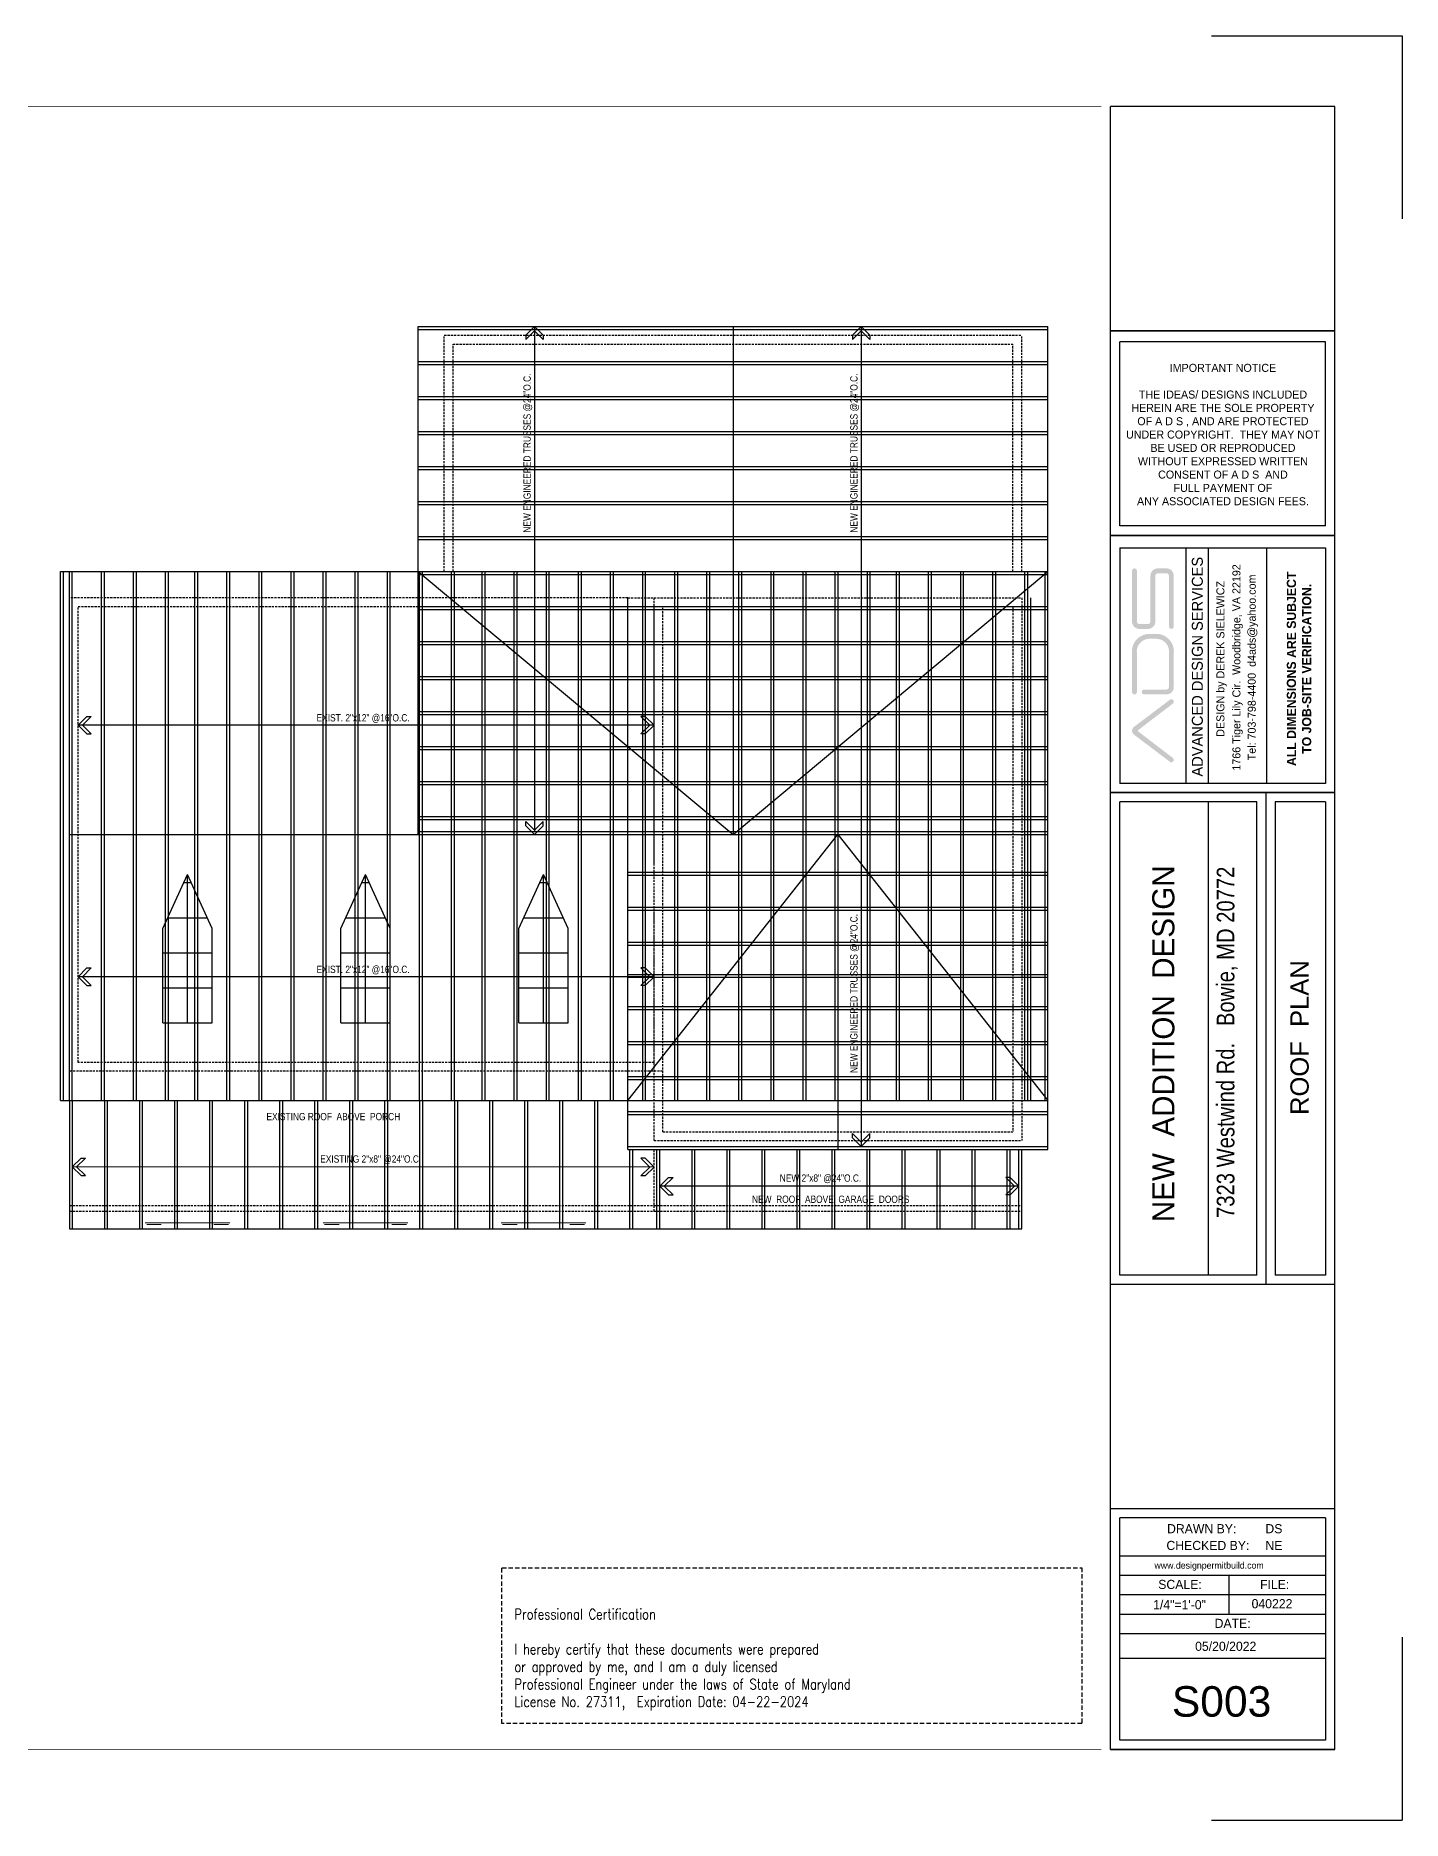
# Model space of a CAD drawing. Header units: inches. Extents: x -1842 to 12195, y -2228 to 2193.
# Drawn here: x 6470 to 7406, y -1028 to 196 of the extents above; entities that cross this region are included whole.
import ezdxf

# ---------------------------------------------------------------- set-up
doc = ezdxf.new("R2010")
doc.units = ezdxf.units.IN
doc.header["$LTSCALE"] = 6
doc.header["$MEASUREMENT"] = 0
doc.linetypes.add('DASHED', pattern=[0.75, 0.5, -0.25])
doc.linetypes.add('HIDDEN', pattern=[0.375, 0.25, -0.125])
doc.layers.add('A-GLAZ', color=151, linetype='Continuous', lineweight=13)
for name, color, linetype in [('ARWALL', 7, 'HIDDEN'), ('Title Block', 7, 'Continuous'), ('TXT', 4, 'Continuous')]:
    doc.layers.add(name, color=color, linetype=linetype)
doc.styles.add('HS-DESIGN-PLAN', font='GOTHIC.TTF', dxfattribs={"height": 0.09375})
doc.styles.add('HS-DESIGN-TTLB', font='GOTHIC.TTF')
doc.styles.get("Standard").update_dxf_attribs({"font": 'ARIALN.TTF'})
doc.styles.add('TAGS', font='romans', dxfattribs={"width": 0.8})

msp = doc.modelspace()

# ---------------------------------------------------------------- hatches: boundary and pattern name
at = {"layer": 'Title Block'}
h = msp.add_hatch(color=256, dxfattribs=at)
h.paths.add_polyline_path([(7249.0414237, -262.405981, 0.1912949762), (7249.7094038, -261.3709752), (7249.7094038, -260.7239289, 0.1065363828), (7249.4308099, -260.0783093, 0.1989123674), (7248.3476186, -259.4015396), (7247.7969433, -259.4015396, 0.1139636446), (7247.1031382, -259.6889231), (7222.5233649, -278.2670513, 0.5149988252), (7222.5233649, -283.701167), (7247.1031382, -302.2792952, 0.1139636446), (7247.7969433, -302.5666787), (7248.3476186, -302.5666787, 0.1989123674), (7249.4308099, -301.889909, 0.1065363829), (7249.7094038, -301.2442894), (7249.7094038, -300.5972431, 0.1912949762), (7249.0414237, -299.5622373), (7225.6269958, -281.6777685, -0.5343557179), (7225.6269958, -280.2904499)])
h.paths.add_polyline_path([(7244.7030532, -256.0639725, 0.4142135624), (7249.7094038, -251.0576219), (7249.7094038, -227.9178853, 0.440849221), (7238.027919, -214.567617), (7232.8055681, -214.567617, 0.440849221), (7221.1240833, -227.9178853), (7221.1240833, -254.395189, 0.4142135624), (7222.7928668, -256.0639725, 0.4142135624), (7224.4616504, -254.395189), (7224.4616504, -227.9178853, -0.4500136067), (7232.8055681, -217.905184), (7238.027919, -217.905184, -0.4500136067), (7246.3718367, -227.9178853), (7246.3718367, -251.0576219, -0.4142135624), (7244.7030532, -252.7264054), (7229.468001, -252.7264054, 0.4142135624), (7227.7992175, -254.395189, 0.4142135624), (7229.468001, -256.0639725)])
h.paths.add_polyline_path([(7233.74796, -206.1259168, -0.4142135624), (7232.0791765, -207.7947003), (7226.1304339, -207.7947003, -0.4142135624), (7224.4616504, -206.1259168), (7224.4616504, -171.3046954, 0.4142135624), (7222.7928668, -169.6359119, 0.4142135624), (7221.1240833, -171.3046954), (7221.1240833, -206.1259168, 0.4142135624), (7226.1304339, -211.1322674), (7232.0791765, -211.1322674, 0.4142135624), (7237.0855271, -206.1259168), (7237.0855271, -174.6422625, -0.4142135624), (7238.7543106, -172.973479), (7244.7030532, -172.973479, -0.4142135624), (7246.3718367, -174.6422625), (7246.3718367, -209.4634839, 0.4142135624), (7248.0406203, -211.1322674, 0.4142135624), (7249.7094038, -209.4634839), (7249.7094038, -174.6422625, 0.4142135624), (7244.7030532, -169.6359119), (7238.7543106, -169.6359119, 0.4142135624), (7233.74796, -174.6422625)])
h = msp.add_hatch(color=256, dxfattribs=at)
h.paths.add_polyline_path([(7249.0414237, -262.405981, 0.1912949762), (7249.7094038, -261.3709752), (7249.7094038, -260.7239289, 0.1065363828), (7249.4308099, -260.0783093, 0.1989123674), (7248.3476186, -259.4015396), (7247.7969433, -259.4015396, 0.1139636446), (7247.1031382, -259.6889231), (7222.5233649, -278.2670513, 0.5149988252), (7222.5233649, -283.701167), (7247.1031382, -302.2792952, 0.1139636446), (7247.7969433, -302.5666787), (7248.3476186, -302.5666787, 0.1989123674), (7249.4308099, -301.889909, 0.1065363829), (7249.7094038, -301.2442894), (7249.7094038, -300.5972431, 0.1912949762), (7249.0414237, -299.5622373), (7225.6269958, -281.6777685, -0.5343557179), (7225.6269958, -280.2904499)])
h.paths.add_polyline_path([(7244.7030532, -256.0639725, 0.4142135624), (7249.7094038, -251.0576219), (7249.7094038, -227.9178853, 0.440849221), (7238.027919, -214.567617), (7232.8055681, -214.567617, 0.440849221), (7221.1240833, -227.9178853), (7221.1240833, -254.395189, 0.4142135624), (7222.7928668, -256.0639725, 0.4142135624), (7224.4616504, -254.395189), (7224.4616504, -227.9178853, -0.4500136067), (7232.8055681, -217.905184), (7238.027919, -217.905184, -0.4500136067), (7246.3718367, -227.9178853), (7246.3718367, -251.0576219, -0.4142135624), (7244.7030532, -252.7264054), (7229.468001, -252.7264054, 0.4142135624), (7227.7992175, -254.395189, 0.4142135624), (7229.468001, -256.0639725)])
h.paths.add_polyline_path([(7233.74796, -206.1259168, -0.4142135624), (7232.0791765, -207.7947003), (7226.1304339, -207.7947003, -0.4142135624), (7224.4616504, -206.1259168), (7224.4616504, -171.3046954, 0.4142135624), (7222.7928668, -169.6359119, 0.4142135624), (7221.1240833, -171.3046954), (7221.1240833, -206.1259168, 0.4142135624), (7226.1304339, -211.1322674), (7232.0791765, -211.1322674, 0.4142135624), (7237.0855271, -206.1259168), (7237.0855271, -174.6422625, -0.4142135624), (7238.7543106, -172.973479), (7244.7030532, -172.973479, -0.4142135624), (7246.3718367, -174.6422625), (7246.3718367, -209.4634839, 0.4142135624), (7248.0406203, -211.1322674, 0.4142135624), (7249.7094038, -209.4634839), (7249.7094038, -174.6422625, 0.4142135624), (7244.7030532, -169.6359119), (7238.7543106, -169.6359119, 0.4142135624), (7233.74796, -174.6422625)])

# ---------------------------------------------------------------- linework, layer by layer
for p, q in [((6947.6, -3.8105158), (6947.6, -352.1105158)), ((6947.6, -3.8105158), (6947.6, -352.1105158)), ((6731.7, -171.8105158), (6947.6, -352.1105158)), ((6947.6, -352.1105158), (7163.5, -171.8105158)), ((7019.5, -195.8105158), (7019.5, -568.0105158)), ((6492.7, -352.1105158), (6875.5, -352.1105158)), ((6875.5, -352.1105158), (7163.5, -352.1105158)), ((6875.5, -534.4105158), (7019.5, -352.1105158)), ((7019.5, -352.1105158), (7019.5, -568.0105158)), ((7019.5, -352.1105158), (7163.5, -534.4105158)), ((6556.7, -416.5), (6573.7, -379.5)), ((6571.1152102, -385.1257189), (6576.2847898, -385.1257189)), ((6590.7, -416.5), (6573.7, -379.5)), ((6573.7, -481.1257189), (6573.7, -379.5)), ((6678.7, -416.5), (6695.7, -379.5)), ((6693.1152102, -385.1257189), (6698.2847898, -385.1257189)), ((6712.7, -416.5), (6695.7, -379.5)), ((6695.7, -481.1257189), (6695.7, -379.5)), ((6800.7, -416.5), (6817.7, -379.5)), ((6815.1152102, -385.1257189), (6820.2847898, -385.1257189)), ((6834.7, -416.5), (6817.7, -379.5)), ((6817.7, -481.1257189), (6817.7, -379.5)), ((6560.0881832, -409.1257189), (6587.3118168, -409.1257189)), ((6682.0881832, -409.1257189), (6709.3118168, -409.1257189)), ((6804.0881832, -409.1257189), (6831.3118168, -409.1257189)), ((6556.7, -481.1257189), (6556.7, -416.5)), ((6590.7, -481.1257189), (6590.7, -416.5)), ((6678.7, -481.1257189), (6678.7, -416.5)), ((6712.7, -481.1257189), (6712.7, -416.5)), ((6800.7, -481.1257189), (6800.7, -416.5)), ((6834.7, -481.1257189), (6834.7, -416.5)), ((6556.7, -433.1257189), (6590.7, -433.1257189)), ((6556.7, -433.1257189), (6590.7, -433.1257189)), ((6678.7, -433.1257189), (6712.7, -433.1257189)), ((6678.7, -433.1257189), (6712.7, -433.1257189)), ((6800.7, -433.1257189), (6834.7, -433.1257189)), ((6800.7, -433.1257189), (6834.7, -433.1257189)), ((6556.7, -457.1257189), (6590.7, -457.1257189)), ((6678.7, -457.1257189), (6712.7, -457.1257189)), ((6800.7, -457.1257189), (6834.7, -457.1257189)), ((6556.7, -481.1257189), (6590.7, -481.1257189)), ((6678.7, -481.1257189), (6712.7, -481.1257189)), ((6800.7, -481.1257189), (6834.7, -481.1257189)), ((6875.5, -534.4105158), (7163.5, -534.4105158))]:
    msp.add_line(p, q)
msp.add_lwpolyline([(5705.046575, 147.0156656, 0.5, 0.5, 0), (7200.1058097, 147.0156656, 0, 0, 0), (7200.1058097, -979.4335558, 0.5, 0.5, 0), (5705.046575, -979.4335558, 0.5, 0.5, 0)], format="xyseb")
at = {"layer": 'A-GLAZ', "lineweight": 9}
for p, q in [((6556.7, -618.4105158), (6544.7, -618.4105158)), ((6544.7, -618.4105158), (6602.7, -618.4105158)), ((6555.7, -619.4105158), (6545.7, -619.4105158)), ((6590.7, -618.4105158), (6556.7, -618.4105158)), ((6556.7, -618.4105158), (6590.7, -618.4105158)), ((6556.7, -618.4105158), (6590.7, -618.4105158)), ((6590.7, -618.4105158), (6602.7, -618.4105158)), ((6591.7, -619.4105158), (6601.7, -619.4105158)), ((6678.7, -618.4105158), (6666.7, -618.4105158)), ((6666.7, -618.4105158), (6724.7, -618.4105158)), ((6677.7, -619.4105158), (6667.7, -619.4105158)), ((6712.7, -618.4105158), (6678.7, -618.4105158)), ((6678.7, -618.4105158), (6712.7, -618.4105158)), ((6678.7, -618.4105158), (6712.7, -618.4105158)), ((6712.7, -618.4105158), (6724.7, -618.4105158)), ((6713.7, -619.4105158), (6723.7, -619.4105158)), ((6800.7, -618.4105158), (6788.7, -618.4105158)), ((6788.7, -618.4105158), (6846.7, -618.4105158)), ((6799.7, -619.4105158), (6789.7, -619.4105158)), ((6834.7, -618.4105158), (6800.7, -618.4105158)), ((6800.7, -618.4105158), (6834.7, -618.4105158)), ((6800.7, -618.4105158), (6834.7, -618.4105158)), ((6834.7, -618.4105158), (6846.7, -618.4105158)), ((6835.7, -619.4105158), (6845.7, -619.4105158))]:
    msp.add_line(p, q, dxfattribs=at)
at = {"layer": 'ARWALL', "color": 7}
for p, q in [((6749.7, -9.8105158), (7145.5, -9.8105158)), ((6749.7, -171.8105158), (6749.7, -9.8105158)), ((7145.5, -171.8105158), (7145.5, -9.8105158)), ((7145.5, -171.8105158), (7145.5, -9.8105158)), ((7145.5, -171.8105158), (7145.5, -9.8105158)), ((7145.5, -171.8105158), (7145.5, -9.8105158)), ((6755.7, -15.8105158), (7139.5, -15.8105158)), ((6755.7, -171.8105158), (6755.7, -15.8105158)), ((7139.5, -171.8105158), (7139.5, -15.8105158)), ((7139.5, -171.8105158), (7139.5, -15.8105158)), ((6492.7, -534.4105158), (6492.7, -189.8105158)), ((6875.5, -189.8105158), (6492.7, -189.8105158)), ((6875.5, -189.8105158), (6893.5, -189.8105158)), ((6893.5, -508.4105158), (6893.5, -189.8105158)), ((6893.5, -189.8105158), (7145.5, -189.8105158)), ((7145.5, -189.8105158), (7145.5, -562.0105158)), ((6498.7, -195.8105158), (6899.5, -195.8105158)), ((6498.7, -508.4105158), (6498.7, -195.8105158)), ((6899.5, -195.8105158), (7139.5, -195.8105158)), ((6899.5, -556.0105158), (6899.5, -195.8105158)), ((6899.5, -195.8105158), (7139.5, -195.8105158)), ((7139.5, -195.8105158), (7139.5, -556.0105158)), ((6893.5, -562.0105158), (6893.5, -402.8105158)), ((6893.5, -508.4105158), (6893.5, -448.4105158)), ((6893.5, -508.4105158), (6498.7, -508.4105158)), ((6899.5, -514.4105158), (6492.7, -514.4105158)), ((6893.5, -562.0105158), (7145.5, -562.0105158)), ((6899.5, -556.0105158), (7139.5, -556.0105158)), ((6893.5, -610.4105158), (6893.5, -568.0105158)), ((6492.7, -606.4105158), (7145.5, -606.4105158)), ((6492.7, -610.4105158), (6893.5, -610.4105158)), ((6492.7, -610.4105158), (7145.5, -610.4105158))]:
    msp.add_line(p, q, dxfattribs=at)
at = {"layer": 'Title Block'}
for p, q in [((7275.5619679, 195.5926256), (7406.3655529, 195.5926256)), ((7275.5619679, 195.5926256), (7406.3655529, 195.5926256)), ((7275.5619679, 195.5926256), (7406.3655529, 195.5926256)), ((7275.5619679, 195.5926256), (7406.3655529, 195.5926256)), ((7275.5619679, 195.5926256), (7406.3655529, 195.5926256)), ((7275.5619679, 195.5926256), (7406.3655529, 195.5926256)), ((7275.5619679, 195.5926256), (7406.3655529, 195.5926256)), ((7275.5619679, 195.5926256), (7406.3655529, 195.5926256)), ((7406.3655529, 195.5926256), (7406.3655529, 70.1021456)), ((7406.3655529, 195.5926256), (7406.3655529, 70.1021456)), ((7406.3655529, 195.5926256), (7406.3655529, 70.1021456)), ((7406.3655529, 195.5926256), (7406.3655529, 70.1021456)), ((7406.3655529, 195.5926256), (7406.3655529, 70.1021456)), ((7406.3655529, 195.5926256), (7406.3655529, 70.1021456)), ((7406.3655529, 195.5926256), (7406.3655529, 70.1021456)), ((7406.3655529, 195.5926256), (7406.3655529, 70.1021456)), ((7406.3655529, 195.5926256), (7406.3655529, 70.1021456)), ((7406.3655529, 195.5926256), (7406.3655529, 70.1021456)), ((7406.3655529, 195.5926256), (7406.3655529, 70.1021456)), ((7406.3655529, 195.5926256), (7406.3655529, 70.1021456)), ((7406.3655529, 195.5926256), (7406.3655529, 70.1021456)), ((7406.3655529, 195.5926256), (7406.3655529, 70.1021456)), ((7406.3655529, 195.5926256), (7406.3655529, 70.1021456)), ((7406.3655529, 195.5926256), (7406.3655529, 70.1021456)), ((7406.3655529, 195.5926256), (7406.3655529, 70.1021456)), ((7406.3655529, 195.5926256), (7406.3655529, 70.1021456)), ((7406.3655529, 195.5926256), (7406.3655529, 70.1021456)), ((7406.3655529, 195.5926256), (7406.3655529, 70.1021456)), ((7406.3655529, 195.5926256), (7406.3655529, 70.1021456)), ((7406.3655529, 195.5926256), (7406.3655529, 70.1021456)), ((7406.3655529, 195.5926256), (7406.3655529, 70.1021456)), ((7406.3655529, 195.5926256), (7406.3655529, 70.1021456)), ((7406.3655529, 195.5926256), (7406.3655529, 70.1021456)), ((7406.3655529, 195.5926256), (7406.3655529, 70.1021456)), ((7406.3655529, 195.5926256), (7406.3655529, 70.1021456)), ((7406.3655529, 195.5926256), (7406.3655529, 70.1021456)), ((7406.3655529, 195.5926256), (7406.3655529, 70.1021456)), ((7406.3655529, 195.5926256), (7406.3655529, 70.1021456)), ((7206.4309347, -979.4335658), (7206.4309347, 147.0156557)), ((7360.0459347, 147.0156557), (7206.4309347, 147.0156557)), ((7360.0459347, -979.4335658), (7360.0459347, 147.0156557)), ((6731.7, -352.1105158), (6731.7, -3.8105158)), ((6731.7, -3.8105158), (7163.5, -3.8105158)), ((6731.7, -5.8105158), (7163.5, -5.8105158)), ((7163.5, -568.0105158), (7163.5, -3.8105158)), ((7206.4309347, -6.6668443), (7360.0459347, -6.6668443)), ((7206.4309347, -6.6668443), (7360.0459347, -6.6668443)), ((7206.4309347, -6.6668443), (7360.0459347, -6.6668443)), ((7206.4309347, -6.6668443), (7360.0459347, -6.6668443)), ((7360.0459347, -6.6668443), (7206.4309347, -6.6668443)), ((7212.7009347, -140.5755943), (7212.7009347, -14.2543443)), ((7353.7759347, -14.2543443), (7212.7009347, -14.2543443)), ((7212.7009347, -140.5755943), (7212.7009347, -14.2543443)), ((7353.7759347, -140.5755943), (7353.7759347, -14.2543443)), ((6731.7, -27.8105158), (7163.5, -27.8105158)), ((6731.7, -29.8105158), (7163.5, -29.8105158)), ((6731.7, -51.8105158), (7163.5, -51.8105158)), ((6731.7, -53.8105158), (7163.5, -53.8105158)), ((6731.7, -75.8105158), (7163.5, -75.8105158)), ((6731.7, -77.8105158), (7163.5, -77.8105158)), ((6731.7, -99.8105158), (7163.5, -99.8105158)), ((6731.7, -101.8105158), (7163.5, -101.8105158)), ((6731.7, -123.8105158), (7163.5, -123.8105158)), ((6731.7, -125.8105158), (7163.5, -125.8105158)), ((7353.7759347, -140.5755943), (7212.7009347, -140.5755943)), ((6731.7, -147.8105158), (7163.5, -147.8105158)), ((6731.7, -149.8105158), (7163.5, -149.8105158)), ((7206.4309347, -147.1668443), (7360.0459347, -147.1668443)), ((7206.4309347, -147.1668443), (7360.0459347, -147.1668443)), ((7206.4309347, -147.1668443), (7360.0459347, -147.1668443)), ((7360.0459347, -147.1668443), (7206.4309347, -147.1668443)), ((7212.7560597, -155.5755943), (7353.7759347, -155.5755943)), ((7212.7560597, -155.5755943), (7212.7560597, -317.0798436)), ((7212.7560597, -155.5755943), (7212.7560597, -317.0798436)), ((7258.287532, -317.0798436), (7258.287532, -155.5755943)), ((7258.287532, -317.0798436), (7258.287532, -155.5755943)), ((7273.5417638, -317.0798436), (7273.5417638, -155.5755943)), ((7273.5417638, -317.0798436), (7273.5417638, -155.5755943)), ((7313.5417638, -317.0798436), (7313.5417638, -155.5755943)), ((7313.5417638, -317.0798436), (7313.5417638, -155.5755943)), ((7353.7759347, -155.5755943), (7353.7759347, -317.0798436)), ((6486.7, -534.4105158), (6486.7, -171.8105158)), ((6486.7, -171.8105158), (6905.5, -171.8105158)), ((6488.7, -534.4105158), (6488.7, -171.8105158)), ((6492.7, -534.4105158), (6492.7, -171.8105158)), ((6494.7, -534.4105158), (6494.7, -171.8105158)), ((6514.7, -534.4105158), (6514.7, -171.8105158)), ((6516.7, -534.4105158), (6516.7, -171.8105158)), ((6536.7, -534.4105158), (6536.7, -171.8105158)), ((6538.7, -534.4105158), (6538.7, -171.8105158)), ((6558.7, -534.4105158), (6558.7, -171.8105158)), ((6560.7, -534.4105158), (6560.7, -171.8105158)), ((6578.7, -534.4105158), (6578.7, -171.8105158)), ((6580.7, -534.4105158), (6580.7, -171.8105158)), ((6600.7, -534.4105158), (6600.7, -171.8105158)), ((6602.7, -534.4105158), (6602.7, -171.8105158)), ((6622.7, -534.4105158), (6622.7, -171.8105158)), ((6624.7, -534.4105158), (6624.7, -171.8105158)), ((6644.7, -534.4105158), (6644.7, -171.8105158)), ((6646.7, -534.4105158), (6646.7, -171.8105158)), ((6666.7, -534.4105158), (6666.7, -171.8105158)), ((6668.7, -534.4105158), (6668.7, -171.8105158)), ((6688.7, -534.4105158), (6688.7, -171.8105158)), ((6690.7, -534.4105158), (6690.7, -171.8105158)), ((6710.7, -534.4105158), (6710.7, -171.8105158)), ((6712.7, -534.4105158), (6712.7, -171.8105158)), ((6731.7, -171.8105158), (7163.5, -171.8105158)), ((6731.7, -173.8105158), (7163.5, -173.8105158)), ((6732.7, -534.4105158), (6732.7, -171.8105158)), ((6734.7, -534.4105158), (6734.7, -171.8105158)), ((6754.7, -534.4105158), (6754.7, -171.8105158)), ((6756.7, -534.4105158), (6756.7, -171.8105158)), ((6775.7, -534.4105158), (6775.7, -171.8105158)), ((6777.7, -534.4105158), (6777.7, -171.8105158)), ((6797.7, -534.4105158), (6797.7, -171.8105158)), ((6799.7, -534.4105158), (6799.7, -171.8105158)), ((6819.7, -534.4105158), (6819.7, -171.8105158)), ((6821.7, -534.4105158), (6821.7, -171.8105158)), ((6841.7, -534.4105158), (6841.7, -171.8105158)), ((6843.7, -534.4105158), (6843.7, -171.8105158)), ((6863.7, -534.4105158), (6863.7, -171.8105158)), ((6865.7, -534.4105158), (6865.7, -171.8105158)), ((6885.7, -534.4105158), (6885.7, -171.8105158)), ((6887.7, -534.4105158), (6887.7, -171.8105158)), ((6907.7, -534.4105158), (6907.7, -171.8105158)), ((6909.7, -534.4105158), (6909.7, -171.8105158)), ((6929.7, -534.4105158), (6929.7, -171.8105158)), ((6931.7, -534.4105158), (6931.7, -171.8105158)), ((6951.7, -534.4105158), (6951.7, -171.8105158)), ((6953.7, -534.4105158), (6953.7, -171.8105158)), ((6973.7, -534.4105158), (6973.7, -171.8105158)), ((6975.7, -534.4105158), (6975.7, -171.8105158)), ((6995.7, -534.4105158), (6995.7, -171.8105158)), ((6997.7, -534.4105158), (6997.7, -171.8105158)), ((7017.7, -534.4105158), (7017.7, -171.8105158)), ((7019.7, -534.4105158), (7019.7, -171.8105158)), ((7039.7, -534.4105158), (7039.7, -171.8105158)), ((7041.7, -534.4105158), (7041.7, -171.8105158)), ((7059.7, -534.4105158), (7059.7, -171.8105158)), ((7061.7, -534.4105158), (7061.7, -171.8105158)), ((7081.7, -534.4105158), (7081.7, -171.8105158)), ((7083.7, -534.4105158), (7083.7, -171.8105158)), ((7103.7, -534.4105158), (7103.7, -171.8105158)), ((7105.7, -534.4105158), (7105.7, -171.8105158)), ((7125.7, -534.4105158), (7125.7, -171.8105158)), ((7127.7, -534.4105158), (7127.7, -171.8105158)), ((7147.7, -534.4105158), (7147.7, -171.8105158)), ((7149.7, -534.4105158), (7149.7, -171.8105158)), ((7161.5, -534.4105158), (7161.5, -171.8105158)), ((6875.5, -568.0105158), (6875.5, -189.8105158)), ((7151.5, -189.8105158), (7151.5, -534.4105158)), ((6731.7, -195.8105158), (7163.5, -195.8105158)), ((6731.7, -197.8105158), (7163.5, -197.8105158)), ((6893.5, -372.8105158), (6893.5, -195.8105158)), ((6731.7, -219.8105158), (7163.5, -219.8105158)), ((6731.7, -221.8105158), (7163.5, -221.8105158)), ((6731.7, -243.8105158), (7163.5, -243.8105158)), ((6731.7, -245.8105158), (7163.5, -245.8105158)), ((6731.7, -267.8105158), (7163.5, -267.8105158)), ((6731.7, -269.8105158), (7163.5, -269.8105158)), ((6731.7, -291.8105158), (7163.5, -291.8105158)), ((6731.7, -293.8105158), (7163.5, -293.8105158)), ((6731.7, -315.8105158), (7163.5, -315.8105158)), ((6731.7, -317.8105158), (7163.5, -317.8105158)), ((7353.7759347, -317.0798436), (7212.7009347, -317.0798436)), ((7206.4309347, -323.3498436), (7360.0459347, -323.3498436)), ((7206.4309347, -323.3498436), (7360.0459347, -323.3498436)), ((7360.0459347, -323.3498436), (7206.4309347, -323.3498436)), ((7212.7009347, -654.1420733), (7212.7009347, -329.6198436)), ((7306.7509347, -329.6198436), (7212.7009347, -329.6198436)), ((7273.5217828, -654.1420733), (7273.5217828, -329.6198436)), ((7306.7509347, -654.1420733), (7306.7509347, -329.6198436)), ((7313.0209347, -660.4120733), (7313.0209347, -323.3498436)), ((7353.7759347, -329.6198436), (7319.2909347, -329.6198436)), ((7319.2909347, -329.6198436), (7319.2909347, -654.1420733)), ((7353.7759347, -329.6198436), (7353.7759347, -654.1420733)), ((6731.7, -339.8105158), (7163.5, -339.8105158)), ((6731.7, -341.8105158), (7163.5, -341.8105158)), ((6731.7, -350.1105158), (7163.5, -350.1105158)), ((6875.5, -378.0105158), (7163.5, -378.0105158)), ((6875.5, -380.0105158), (7163.5, -380.0105158)), ((6875.5, -402.0105158), (7163.5, -402.0105158)), ((6875.5, -404.0105158), (7163.5, -404.0105158)), ((6875.5, -426.0105158), (7163.5, -426.0105158)), ((6875.5, -428.0105158), (7163.5, -428.0105158)), ((6875.5, -448.0105158), (7163.5, -448.0105158)), ((6875.5, -450.0105158), (7163.5, -450.0105158)), ((6875.5, -470.0105158), (7163.5, -470.0105158)), ((6875.5, -472.0105158), (7163.5, -472.0105158)), ((6875.5, -494.0105158), (7163.5, -494.0105158)), ((6875.5, -496.0105158), (7163.5, -496.0105158)), ((6875.5, -518.0105158), (7163.5, -518.0105158)), ((6875.5, -520.0105158), (7163.5, -520.0105158)), ((6486.7, -534.4105158), (6875.5, -534.4105158)), ((6492.7, -534.4105158), (6492.7, -622.4105158)), ((6494.7, -534.4105158), (6494.7, -622.4105158)), ((6516.7, -534.4105158), (6516.7, -622.4105158)), ((6518.7, -534.4105158), (6518.7, -622.4105158)), ((6540.7, -534.4105158), (6540.7, -622.4105158)), ((6542.7, -534.4105158), (6542.7, -622.4105158)), ((6564.7, -534.4105158), (6564.7, -622.4105158)), ((6566.7, -534.4105158), (6566.7, -622.4105158)), ((6588.7, -534.4105158), (6588.7, -622.4105158)), ((6590.7, -534.4105158), (6590.7, -622.4105158)), ((6612.7, -534.4105158), (6612.7, -622.4105158)), ((6614.7, -534.4105158), (6614.7, -622.4105158)), ((6636.7, -534.4105158), (6636.7, -622.4105158)), ((6638.7, -534.4105158), (6638.7, -622.4105158)), ((6660.7, -534.4105158), (6660.7, -622.4105158)), ((6662.7, -534.4105158), (6662.7, -622.4105158)), ((6684.7, -534.4105158), (6684.7, -622.4105158)), ((6686.7, -534.4105158), (6686.7, -622.4105158)), ((6708.7, -534.4105158), (6708.7, -622.4105158)), ((6710.7, -534.4105158), (6710.7, -622.4105158)), ((6732.7, -534.4105158), (6732.7, -622.4105158)), ((6734.7, -534.4105158), (6734.7, -622.4105158)), ((6756.7, -534.4105158), (6756.7, -622.4105158)), ((6758.7, -534.4105158), (6758.7, -622.4105158)), ((6780.7, -534.4105158), (6780.7, -622.4105158)), ((6782.7, -534.4105158), (6782.7, -622.4105158)), ((6804.7, -534.4105158), (6804.7, -622.4105158)), ((6806.7, -534.4105158), (6806.7, -622.4105158)), ((6828.7, -534.4105158), (6828.7, -622.4105158)), ((6830.7, -534.4105158), (6830.7, -622.4105158)), ((6852.7, -534.4105158), (6852.7, -622.4105158)), ((6854.7, -534.4105158), (6854.7, -622.4105158)), ((6875.5, -542.0105158), (7163.5, -542.0105158)), ((6875.5, -544.0105158), (7163.5, -544.0105158)), ((6875.5, -566.0105158), (7163.5, -566.0105158)), ((6875.5, -568.0105158), (7163.5, -568.0105158)), ((6876.7, -568.0105158), (6876.7, -622.4105158)), ((6878.7, -568.0105158), (6878.7, -622.4105158)), ((6895.5, -622.4105158), (6895.5, -568.0105158)), ((6897.5, -622.4105158), (6897.5, -568.0105158)), ((6919.5, -622.4105158), (6919.5, -568.0105158)), ((6921.5, -622.4105158), (6921.5, -568.0105158)), ((6943.5, -622.4105158), (6943.5, -568.0105158)), ((6945.5, -622.4105158), (6945.5, -568.0105158)), ((6967.5, -622.4105158), (6967.5, -568.0105158)), ((6969.5, -622.4105158), (6969.5, -568.0105158)), ((6991.5, -622.4105158), (6991.5, -568.0105158)), ((6993.5, -622.4105158), (6993.5, -568.0105158)), ((7015.5, -622.4105158), (7015.5, -568.0105158)), ((7017.5, -622.4105158), (7017.5, -568.0105158)), ((7039.5, -622.4105158), (7039.5, -568.0105158)), ((7041.5, -622.4105158), (7041.5, -568.0105158)), ((7063.5, -622.4105158), (7063.5, -568.0105158)), ((7065.5, -622.4105158), (7065.5, -568.0105158)), ((7087.5, -622.4105158), (7087.5, -568.0105158)), ((7089.5, -622.4105158), (7089.5, -568.0105158)), ((7111.5, -622.4105158), (7111.5, -568.0105158)), ((7113.5, -622.4105158), (7113.5, -568.0105158)), ((7135.5, -622.4105158), (7135.5, -568.0105158)), ((7137.5, -622.4105158), (7137.5, -568.0105158)), ((7143.5, -622.4105158), (7143.5, -568.0105158)), ((7145.5, -622.4105158), (7145.5, -568.0105158)), ((7145.5, -622.4105158), (7145.5, -568.0105158)), ((6492.7, -622.4105158), (7145.5, -622.4105158)), ((7206.4309347, -660.4120733), (7360.0459347, -660.4120733)), ((7206.4309347, -660.4120733), (7360.0459347, -660.4120733)), ((7306.7509347, -654.1420733), (7212.7009347, -654.1420733)), ((7353.7759347, -654.1420733), (7319.2909347, -654.1420733)), ((7206.4309347, -814.2733233), (7360.0459347, -814.2733233)), ((7212.7009347, -846.8673929), (7212.7009347, -820.5433233)), ((7353.7759347, -820.5433233), (7212.7009347, -820.5433233)), ((7353.7759347, -820.5433233), (7353.7759347, -846.8673929)), ((7212.7009347, -973.1635658), (7212.7009347, -846.8673929)), ((7353.7759347, -846.8673929), (7212.7009347, -846.8673929)), ((7353.7759347, -846.8673929), (7353.7759347, -973.1635658)), ((7353.7759347, -860.1911429), (7212.7009347, -860.1911429)), ((7287.7509347, -886.8386429), (7287.7509347, -860.1911429)), ((7353.7759347, -873.5148929), (7212.7009347, -873.5148929)), ((7353.7759347, -886.8386429), (7212.7009347, -886.8386429)), ((7353.7759347, -900.1623929), (7212.7009347, -900.1623929)), ((7406.3655529, -902.5200358), (7406.3655529, -1028.0105158)), ((7406.3655529, -902.5200358), (7406.3655529, -1028.0105158)), ((7406.3655529, -902.5200358), (7406.3655529, -1028.0105158)), ((7406.3655529, -902.5200358), (7406.3655529, -1028.0105158)), ((7406.3655529, -902.5200358), (7406.3655529, -1028.0105158)), ((7406.3655529, -902.5200358), (7406.3655529, -1028.0105158)), ((7406.3655529, -902.5200358), (7406.3655529, -1028.0105158)), ((7406.3655529, -902.5200358), (7406.3655529, -1028.0105158)), ((7406.3655529, -902.5200358), (7406.3655529, -1028.0105158)), ((7406.3655529, -902.5200358), (7406.3655529, -1028.0105158)), ((7406.3655529, -902.5200358), (7406.3655529, -1028.0105158)), ((7406.3655529, -902.5200358), (7406.3655529, -1028.0105158)), ((7406.3655529, -902.5200358), (7406.3655529, -1028.0105158)), ((7406.3655529, -902.5200358), (7406.3655529, -1028.0105158)), ((7406.3655529, -902.5200358), (7406.3655529, -1028.0105158)), ((7406.3655529, -902.5200358), (7406.3655529, -1028.0105158)), ((7406.3655529, -902.5200358), (7406.3655529, -1028.0105158)), ((7406.3655529, -902.5200358), (7406.3655529, -1028.0105158)), ((7406.3655529, -902.5200358), (7406.3655529, -1028.0105158)), ((7406.3655529, -902.5200358), (7406.3655529, -1028.0105158)), ((7406.3655529, -902.5200358), (7406.3655529, -1028.0105158)), ((7406.3655529, -902.5200358), (7406.3655529, -1028.0105158)), ((7406.3655529, -902.5200358), (7406.3655529, -1028.0105158)), ((7406.3655529, -902.5200358), (7406.3655529, -1028.0105158)), ((7406.3655529, -902.5200358), (7406.3655529, -1028.0105158)), ((7406.3655529, -902.5200358), (7406.3655529, -1028.0105158)), ((7406.3655529, -902.5200358), (7406.3655529, -1028.0105158)), ((7406.3655529, -902.5200358), (7406.3655529, -1028.0105158)), ((7406.3655529, -902.5200358), (7406.3655529, -1028.0105158)), ((7406.3655529, -902.5200358), (7406.3655529, -1028.0105158)), ((7353.7759347, -916.9630903), (7212.7009347, -916.9630903)), ((7353.7759347, -973.1635658), (7212.7560597, -973.1635658)), ((7206.4309347, -979.4335658), (7360.0459347, -979.4335658)), ((7206.4309347, -979.4335658), (7360.0459347, -979.4335658)), ((7206.4309347, -979.4335658), (7360.0459347, -979.4335658)), ((7206.4309347, -979.4335658), (7360.0459347, -979.4335658)), ((7360.0459347, -979.4335658), (7206.4309347, -979.4335658)), ((7275.5619679, -1028.0105158), (7406.3655529, -1028.0105158)), ((7275.5619679, -1028.0105158), (7406.3655529, -1028.0105158)), ((7275.5619679, -1028.0105158), (7406.3655529, -1028.0105158)), ((7275.5619679, -1028.0105158), (7406.3655529, -1028.0105158)), ((7275.5619679, -1028.0105158), (7406.3655529, -1028.0105158)), ((7275.5619679, -1028.0105158), (7406.3655529, -1028.0105158)), ((7275.5619679, -1028.0105158), (7406.3655529, -1028.0105158)), ((7275.5619679, -1028.0105158), (7406.3655529, -1028.0105158)), ((7275.5619679, -1028.0105158), (7406.3655529, -1028.0105158)), ((7275.5619679, -1028.0105158), (7406.3655529, -1028.0105158)), ((7275.5619679, -1028.0105158), (7406.3655529, -1028.0105158))]:
    msp.add_line(p, q, dxfattribs=at)
at = {"layer": 'Title Block', "const_width": 0.5}
for points in [[(7206.4309347, 147.0156557), (7360.0459347, 147.0156557)], [(7206.4309347, -979.4335658), (7206.4309347, 147.0156557)], [(7360.0459347, -979.4335658), (7360.0459347, 147.0156557)], [(7206.4309347, -6.6668443), (7360.0459347, -6.6668443)], [(7206.4309347, -6.6668443), (7360.0459347, -6.6668443)], [(7206.4309347, -147.1668443), (7360.0459347, -147.1668443)], [(7206.4309347, -147.1668443), (7360.0459347, -147.1668443)], [(7206.4309347, -323.3498436), (7360.0459347, -323.3498436)], [(7206.4309347, -323.3498436), (7360.0459347, -323.3498436)], [(7313.0209347, -660.4120733), (7313.0209347, -323.3498436)], [(7206.4309347, -660.4120733), (7360.0459347, -660.4120733)], [(7206.4309347, -814.2733233), (7360.0459347, -814.2733233)], [(7206.4309347, -979.4335658), (7360.0459347, -979.4335658)], [(7206.4309347, -979.4335658), (7360.0459347, -979.4335658)], [(7206.4309347, -979.4335658), (7360.0459347, -979.4335658)]]:
    msp.add_lwpolyline(points, dxfattribs=at)
at = {"layer": 'Title Block', "color": 253, "linetype": 'DASHED', "elevation": -143.9991213}
msp.add_lwpolyline([(6789.240747, -854.8134768), (7186.740747, -854.8134768), (7186.740747, -961.6747268), (6789.240747, -961.6747268)], close=True, dxfattribs=at)
at = {"layer": 'TXT'}
for p, q in [((6805.5, -9.8105158), (6805.5, -12.8105158)), ((6805.5, -9.8105158), (6805.5, -12.8105158)), ((6811.5, -3.8105158), (6811.5, -350.1105158)), ((6817.5, -9.8105158), (6817.5, -12.8105158)), ((6817.5, -9.8105158), (6817.5, -12.8105158)), ((7029.5, -9.8105158), (7029.5, -12.8105158)), ((7029.5, -9.8105158), (7029.5, -12.8105158)), ((7035.5, -3.8105158), (7035.5, -566.0105158)), ((7041.5, -9.8105158), (7041.5, -12.8105158)), ((7041.5, -9.8105158), (7041.5, -12.8105158)), ((6893.5, -277.1105158), (6498.7, -277.1105158)), ((6504.7, -271.1105158), (6507.7, -271.1105158)), ((6887.5, -271.1105158), (6884.5, -271.1105158)), ((6887.5, -271.1105158), (6884.5, -271.1105158)), ((6504.7, -283.1105158), (6507.7, -283.1105158)), ((6887.5, -283.1105158), (6884.5, -283.1105158)), ((6887.5, -283.1105158), (6884.5, -283.1105158)), ((6805.5, -346.1105158), (6805.5, -343.1105158)), ((6805.5, -346.1105158), (6805.5, -343.1105158)), ((6817.5, -346.1105158), (6817.5, -343.1105158)), ((6817.5, -346.1105158), (6817.5, -343.1105158)), ((6893.5, -449.6105158), (6498.7, -449.6105158)), ((6504.7, -443.6105158), (6507.7, -443.6105158)), ((6887.5, -443.6105158), (6884.5, -443.6105158)), ((6887.5, -443.6105158), (6884.5, -443.6105158)), ((6504.7, -455.6105158), (6507.7, -455.6105158)), ((6887.5, -455.6105158), (6884.5, -455.6105158)), ((6887.5, -455.6105158), (6884.5, -455.6105158)), ((7029.5, -560.0105158), (7029.5, -557.0105158)), ((7029.5, -560.0105158), (7029.5, -557.0105158)), ((7041.5, -560.0105158), (7041.5, -557.0105158)), ((7041.5, -560.0105158), (7041.5, -557.0105158)), ((6500.7, -573.9105158), (6503.7, -573.9105158)), ((6887.5, -574.1105158), (6884.5, -574.1105158)), ((6893.5, -580.1105158), (6494.7, -579.9105158)), ((6500.7, -585.9105158), (6503.7, -585.9105158)), ((6887.5, -586.1105158), (6884.5, -586.1105158)), ((6903.5, -587.2105158), (6906.5, -587.2105158)), ((7137.5, -587.2105158), (7134.5, -587.2105158)), ((7143.5, -593.2105158), (6897.5, -593.2105158)), ((6903.5, -599.2105158), (6906.5, -599.2105158)), ((7137.5, -599.2105158), (7134.5, -599.2105158))]:
    msp.add_line(p, q, dxfattribs=at)
for points in [[(6817.5, -9.8105158), (6811.5, -3.8105158), (6805.5, -9.8105158)], [(6817.5, -9.8105158), (6811.5, -3.8105158), (6805.5, -9.8105158)], [(6817.5, -12.8105158), (6811.5, -6.8105158), (6805.5, -12.8105158)], [(6817.5, -12.8105158), (6811.5, -6.8105158), (6805.5, -12.8105158)], [(7041.5, -9.8105158), (7035.5, -3.8105158), (7029.5, -9.8105158)], [(7041.5, -9.8105158), (7035.5, -3.8105158), (7029.5, -9.8105158)], [(7041.5, -12.8105158), (7035.5, -6.8105158), (7029.5, -12.8105158)], [(7041.5, -12.8105158), (7035.5, -6.8105158), (7029.5, -12.8105158)], [(6504.7, -283.1105158), (6498.7, -277.1105158), (6504.7, -271.1105158)], [(6507.7, -283.1105158), (6501.7, -277.1105158), (6507.7, -271.1105158)], [(6884.5, -283.1105158), (6890.5, -277.1105158), (6884.5, -271.1105158)], [(6884.5, -283.1105158), (6890.5, -277.1105158), (6884.5, -271.1105158)], [(6887.5, -283.1105158), (6893.5, -277.1105158), (6887.5, -271.1105158)], [(6887.5, -283.1105158), (6893.5, -277.1105158), (6887.5, -271.1105158)], [(6805.5, -343.1105158), (6811.5, -349.1105158), (6817.5, -343.1105158)], [(6805.5, -343.1105158), (6811.5, -349.1105158), (6817.5, -343.1105158)], [(6805.5, -346.1105158), (6811.5, -352.1105158), (6817.5, -346.1105158)], [(6805.5, -346.1105158), (6811.5, -352.1105158), (6817.5, -346.1105158)], [(6504.7, -455.6105158), (6498.7, -449.6105158), (6504.7, -443.6105158)], [(6507.7, -455.6105158), (6501.7, -449.6105158), (6507.7, -443.6105158)], [(6884.5, -455.6105158), (6890.5, -449.6105158), (6884.5, -443.6105158)], [(6884.5, -455.6105158), (6890.5, -449.6105158), (6884.5, -443.6105158)], [(6887.5, -455.6105158), (6893.5, -449.6105158), (6887.5, -443.6105158)], [(6887.5, -455.6105158), (6893.5, -449.6105158), (6887.5, -443.6105158)], [(7029.5, -557.0105158), (7035.5, -563.0105158), (7041.5, -557.0105158)], [(7029.5, -557.0105158), (7035.5, -563.0105158), (7041.5, -557.0105158)], [(7029.5, -560.0105158), (7035.5, -566.0105158), (7041.5, -560.0105158)], [(7029.5, -560.0105158), (7035.5, -566.0105158), (7041.5, -560.0105158)], [(6500.7, -585.9105158), (6494.7, -579.9105158), (6500.7, -573.9105158)], [(6503.7, -585.9105158), (6497.7, -579.9105158), (6503.7, -573.9105158)], [(6884.5, -586.1105158), (6890.5, -580.1105158), (6884.5, -574.1105158)], [(6887.5, -586.1105158), (6893.5, -580.1105158), (6887.5, -574.1105158)], [(6903.5, -599.2105158), (6897.5, -593.2105158), (6903.5, -587.2105158)], [(6906.5, -599.2105158), (6900.5, -593.2105158), (6906.5, -587.2105158)], [(7134.5, -599.2105158), (7140.5, -593.2105158), (7134.5, -587.2105158)], [(7137.5, -599.2105158), (7143.5, -593.2105158), (7137.5, -587.2105158)]]:
    msp.add_lwpolyline(points, dxfattribs=at)

# ---------------------------------------------------------------- texts
at = {"char_height": 5, "width": 110.476910075, "attachment_point": 1}
for s, insert in [('\\A1;EXISTING ROOF  ABOVE  PORCH', (6627.8221331, -543.0105158)), ('\\A1;NEW  ROOF  ABOVE  GARAGE  DOORS', (6960.6547218, -599.6868083))]:
    msp.add_mtext(s, dxfattribs=dict(at, insert=insert))
at = {"layer": 'Title Block'}
for s, insert, char_height, width, attachment_point, style in [('IMPORTANT NOTICE \\P\\P\\pxt2;THE IDEAS/ DESIGNS INCLUDED \\PHEREIN ARE THE SOLE PROPERTY \\POF A D S , AND ARE PROTECTED \\PUNDER COPYRIGHT.  THEY MAY NOT \\PBE USED OR REPRODUCED \\PWITHOUT EXPRESSED WRITTEN \\PCONSENT OF A D S  AND \\PFULL PAYMENT OF \\PANY ASSOCIATED DESIGN FEES.', (7283.4290108, -77.9236142), 5.48625, 1080.556998024, 5, 'HS-DESIGN-PLAN'), ('DRAWN BY:', (7245.1033955, -824.9360514), 6.27, 50.128184718, 1, 'HS-DESIGN-TTLB'), ('DS', (7312.5241257, -824.9360514), 6.27, 50.128184718, 1, 'HS-DESIGN-TTLB'), ('CHECKED BY:', (7244.6964922, -836.4427368), 6.27, 62.9454832, 1, 'HS-DESIGN-TTLB'), ('NE', (7312.5241257, -836.4427368), 6.27, 119.339266761, 1, 'HS-DESIGN-TTLB'), ('www.designpermitbuild.com', (7236.4648499, -850.9749151), 4.5, 50.128184718, 1, 'HS-DESIGN-TTLB'), ('SCALE:', (7239.0740852, -863.1540431), 6.27, 50.128184718, 1, 'HS-DESIGN-TTLB'), ('FILE:', (7308.8624219, -863.1540431), 6.27, 50.128184718, 1, 'HS-DESIGN-TTLB'), ('1/4"=1\'-0"', (7235.5689166, -877.0485518), 6.27, 50.128184718, 1, 'HS-DESIGN-TTLB'), ('040222', (7303.0712578, -876.3462521), 6.27, 50.128184718, 1, 'HS-DESIGN-TTLB'), ('DATE:', (7277.7348353, -889.8381825), 6.27, 50.128184718, 1, 'HS-DESIGN-TTLB'), ('05/20/2022', (7264.3638712, -905.5554748), 6.27, 50.128184718, 1, 'HS-DESIGN-TTLB'), ('{\\fSwis721 BlkOul BT|b0|i0|c0|p82;S003}', (7282.4915917, -946.6503926), 20.9, 201.832735712, 5, 'HS-DESIGN-TTLB')]:
    msp.add_mtext(s, dxfattribs=dict(at, insert=insert, char_height=char_height, width=width, attachment_point=attachment_point, style=style))
at = {"layer": 'Title Block', "rotation": 90}
for s, insert, char_height, width, attachment_point, style in [('ADVANCED DESIGN SERVICES', (7265.9253096, -237.0601509), 7.50975, 200.725788003, 5, 'HS-DESIGN-PLAN'), ('1766 Tiger Lily Cir.  Woodbridge, VA 22192', (7293.4916916, -237.5567372), 5.48625, 248.576827248, 5, 'HS-DESIGN-PLAN'), ('1766 Tiger Lily Cir.  Woodbridge, VA 22192', (7293.4916916, -237.5567372), 5.48625, 248.576827248, 5, 'HS-DESIGN-PLAN'), ('DESIGN by DEREK SIELEWICZ', (7282.5180487, -231.6526424), 5.48625, 248.576827248, 5, 'HS-DESIGN-PLAN'), ('DESIGN by DEREK SIELEWICZ', (7282.5180487, -231.6526424), 5.48625, 248.576827248, 5, 'HS-DESIGN-PLAN'), ('Tel: 703-798-4400  d4ads@yahoo.com', (7303.9996046, -237.5337102), 5.48625, 248.576827248, 5, 'HS-DESIGN-PLAN'), ('Tel: 703-798-4400  d4ads@yahoo.com', (7303.9996046, -237.5337102), 5.48625, 248.576827248, 5, 'HS-DESIGN-PLAN'), ('\\P{\\fCentury Gothic|b1|i0|c0|p34;\\H1.1429x;ALL DIMENSIONS ARE SUBJECT \\PTO JOB-SITE VERIFICATION.}', (7331.0542164, -238.5105158), 5.48625, 248.576827248, 5, 'HS-DESIGN-PLAN'), ('\\P{\\fCentury Gothic|b1|i0|c0|p34;\\H1.1429x;ALL DIMENSIONS ARE SUBJECT \\PTO JOB-SITE VERIFICATION.}', (7331.0542164, -238.5105158), 5.48625, 248.576827248, 5, 'HS-DESIGN-PLAN'), ('{\\H1.14632x;    NEW  ADDITION  DESIGN}', (7234.978189, -640.439907), 13.237439489, 488.490459411, 1, 'HS-DESIGN-TTLB'), ('\\pxb0.41667,a0.41667,t20;{\\fArial Narrow|b0|i0|c0|p34;7323 Westwind Rd.   Bowie, MD 20772}', (7279.1799417, -615.0085769), 12.085821891, 788.928518224, 1, 'HS-DESIGN-TTLB'), ('{\\fSwis721 BdOul BT|b0|i0|c0|p82;ROOF  PLAN}', (7336.0199471, -491.3587233), 12.54047025, 315.279058952, 5, 'HS-DESIGN-TTLB')]:
    msp.add_mtext(s, dxfattribs=dict(at, insert=insert, char_height=char_height, width=width, attachment_point=attachment_point, style=style))
at = {"layer": 'Title Block', "insert": (6797.740747, -883.0747268, -143.9991213), "char_height": 7.2, "attachment_point": 1, "style": 'TAGS'}
msp.add_mtext_dynamic_manual_height_columns('Professional Certification\\P\\PI hereby certify that these documents were prepared\\Por approved by me, and I am a duly licensed\\PProfessional Engineer under the laws of State of Maryland\\PLicense No. 27311,  Expiration Date: 04-22-2024', width=727.308226295, gutter_width=30, heights=[0], dxfattribs=at)
at = {"layer": 'TXT', "char_height": 5, "width": 110.476910075, "attachment_point": 1, "rotation": 90}
for insert in [(6803.9658795, -145.0991582), (7027.9658795, -145.0991582), (7027.9658795, -515.5991582)]:
    msp.add_mtext('\\A1;NEW ENGINEERED TRUSSES @24"O.C.', dxfattribs=dict(at, insert=insert))
at = {"layer": 'TXT', "char_height": 5, "width": 110.476910075, "attachment_point": 1}
for s, insert in [('\\A1;EXIST. 2"x12" @16"O.C.', (6662.167628, -269.5763953)), ('\\A1;EXIST. 2"x12" @16"O.C.', (6662.167628, -442.0763953)), ('\\A1;EXISTING 2"x8" @24"O.C.', (6664.667628, -572.0763953)), ('\\A1;NEW 2"x8" @24"O.C.', (6979.667628, -585.1763953))]:
    msp.add_mtext(s, dxfattribs=dict(at, insert=insert))

doc.saveas('drawing.dxf')
